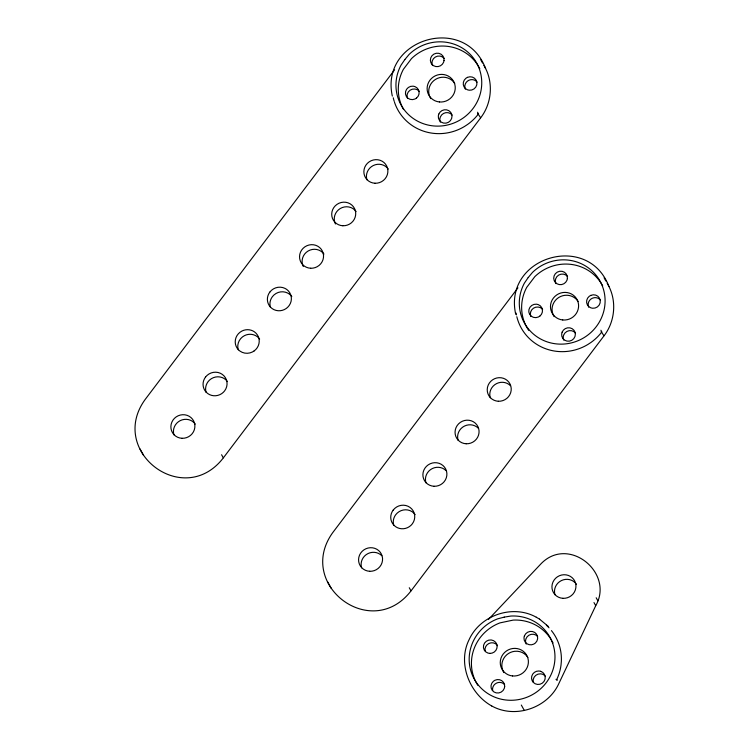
<?xml version="1.0" encoding="UTF-8"?>
<svg xmlns="http://www.w3.org/2000/svg" width="749" height="749" viewBox="0 0 749 749"><rect width="100%" height="100%" fill="white"/><g stroke="black" fill="none" stroke-linecap="round" stroke-linejoin="round"><path stroke-width="1.12" d="M394.592 69.844L145.025 399.666C107.781 451.301 183.608 509.226 223.305 457.939L480.624 117.874C492.102 103.09 493.731 81.332 483.826 65.313M517.943 287.85L332.706 532.661C295.471 584.417 371.307 642.183 410.986 590.942L603.975 335.889C615.453 321.106 617.082 299.347 607.177 283.328M488.451 619.442L541.246 563.538C568.884 535.413 614.536 573.125 595.689 605.791L558.885 683.481C547.819 708.02 515.04 719.227 491.503 705.83M536.471 617.335C512.943 603.937 480.165 615.135 469.099 639.683C457.321 663.146 469.464 693.555 491.672 705.933M539.495 619.114L548.174 626.286M536.303 617.232L539.673 619.217M477.806 113.558L480.615 117.743M601.157 331.573L603.956 335.758M497.542 645.694L497.055 644.973A6.919 6.694 -29 0 0 485.09 650.928M485.595 68.534C464.876 13.482 379.743 38.864 392.326 96.097M608.946 286.549C588.218 231.497 503.085 256.879 515.677 314.112M600.895 330.234L601.831 331.919A48.423 46.831 -29 0 1 590.98 342.443L587.806 344.521A48.423 46.831 -29 0 1 516.819 316.696M477.544 112.219L478.48 113.904A48.423 46.831 -29 0 1 467.629 124.428L464.455 126.506A48.423 46.831 -29 0 1 394.489 102.22M596.176 597.758L597.88 600.829M593.985 602.561L595.68 605.632M521.313 705.043L524.291 710.417M409.263 587.74L410.967 590.811M327.734 582.01L329.438 585.072M329.504 585.231L331.208 588.302M221.582 454.746L223.286 457.808M140.054 449.007L143.527 455.298M604.115 277.804L605.885 281.025M480.764 59.789L482.534 63.01M430.787 98.634A14.184 13.716 -29 0 1 430.741 84.197L432.023 82.399A14.184 13.716 -29 0 1 450.074 79.02L451.862 80.246A14.184 13.716 -29 0 1 454.737 83.439M465.335 89.14A6.919 6.694 -29 0 1 467.46 81.135L469.005 80.209A6.919 6.694 -29 0 1 477.094 82.062M173.937 434.832A12.106 11.712 -29 0 1 195.302 424.103M206.106 392.326A12.106 11.712 -29 0 1 207.024 383.319L208.035 381.728A12.106 11.712 -29 0 1 227.471 381.587M303.289 266.504A12.106 11.712 -29 0 1 308.045 251.055A12.106 11.712 -29 0 1 323.961 254.07M366.935 179.788A12.106 11.712 -29 0 1 388.3 169.049M270.436 307.305A12.106 11.712 -29 0 1 271.353 298.299L272.364 296.716A12.106 11.712 -29 0 1 287.616 293.028L289.198 293.983A12.106 11.712 -29 0 1 291.801 296.576M335.449 223.998A12.106 11.712 -29 0 1 340.205 208.55A12.106 11.712 -29 0 1 356.131 211.555M238.276 349.82A12.106 11.712 -29 0 1 244.539 335.608L246.299 334.887A12.106 11.712 -29 0 1 255.446 335.533L257.038 336.488A12.106 11.712 -29 0 1 259.631 339.082M403.589 109.541A43.227 41.813 -29 0 1 403.374 69.329L411.491 58.609A43.227 41.813 -29 0 1 479.819 68.786M394.208 101.349A48.423 46.831 -29 0 1 393.262 97.782M440.393 122.106A6.919 6.694 -29 0 1 439.906 118.66L440.365 116.947A6.919 6.694 -29 0 1 452.143 115.037M432.473 65.547A6.919 6.694 -29 0 1 444.232 58.478M407.531 98.512A6.919 6.694 -29 0 1 414.721 89.019L416.453 89.412A6.919 6.694 -29 0 1 419.281 91.444M530.882 316.527A6.919 6.694 -29 0 1 538.072 307.034L539.804 307.427A6.919 6.694 -29 0 1 542.632 309.459M516.417 314.898A48.423 46.831 -29 0 1 516.089 313.082M490.286 397.803A12.106 11.712 -29 0 1 510.453 385.669M458.116 440.309A12.106 11.712 -29 0 1 478.283 428.175M425.947 482.815A12.106 11.712 -29 0 1 446.123 470.681M393.787 525.33A12.106 11.712 -29 0 1 394.695 516.314L395.715 514.732A12.106 11.712 -29 0 1 415.152 514.591M361.617 567.836A12.106 11.712 -29 0 1 381.793 555.702M554.138 316.649A14.184 13.716 -29 0 1 554.082 302.212L555.374 300.415A14.184 13.716 -29 0 1 573.416 297.044L575.213 298.261A14.184 13.716 -29 0 1 578.088 301.454M588.686 307.156A6.919 6.694 -29 0 1 590.811 299.151L592.356 298.224A6.919 6.694 -29 0 1 600.436 300.087M528.682 330.346A43.227 41.813 -29 0 1 526.725 287.354L534.842 276.624A43.227 41.813 -29 0 1 602.664 285.837M563.744 340.121A6.919 6.694 -29 0 1 563.257 336.676L563.716 334.962A6.919 6.694 -29 0 1 575.494 333.052M555.824 283.562A6.919 6.694 -29 0 1 567.573 276.493M526.21 644.028A6.919 6.694 -29 0 1 525.555 640.61L525.929 638.878A6.919 6.694 -29 0 1 537.613 636.416M533.222 681.993A6.919 6.694 -29 0 1 540.497 673.828L542.248 674.147A6.919 6.694 -29 0 1 545.178 676.038M554.953 594.725A12.106 11.712 -29 0 1 576.458 584.257M477.778 685.269A43.227 41.813 -29 0 1 499.958 622.887L513.159 620.106A43.227 41.813 -29 0 1 551.461 640.058M552.013 641.004A43.227 41.813 -29 0 1 553.034 642.932M492.664 690.55A6.919 6.694 -29 0 1 494.949 684.127L496.447 683.125A6.919 6.694 -29 0 1 504.62 684.595M503.927 672.621A14.184 13.716 -29 0 1 502.233 668.679L501.877 666.544A14.184 13.716 -29 0 1 512.588 651.696L514.76 651.293A14.184 13.716 -29 0 1 527.886 657.453M551.442 630.602A48.423 46.831 -29 0 1 561.338 661.507L561.001 665.215A48.423 46.831 -29 0 1 556.75 679.493L557.172 680.261A3.455 0.524 25.4 0 0 555.964 679.324M546.386 625.237A48.423 46.831 -29 0 1 549.017 627.821M504.676 686.618L504.311 688.35A6.919 6.694 -29 0 1 493.956 691.954A6.919 6.694 -29 0 1 493.376 681.29L494.874 680.289A6.919 6.694 -29 0 1 504.676 686.618M524.356 636.041L523.982 637.774A6.919 6.694 -29 0 0 533.784 644.103L535.292 643.101A6.919 6.694 -29 0 0 534.711 632.437A6.919 6.694 -29 0 0 524.356 636.041M444.035 60.575L443.586 62.289A6.919 6.694 -29 0 1 431.808 64.199L430.9 62.71A6.919 6.694 -29 0 1 436.302 53.263A6.919 6.694 -29 0 1 444.035 60.575M438.792 114.101L438.334 115.823A6.919 6.694 -29 0 0 446.076 123.126A6.919 6.694 -29 0 0 451.478 113.689L450.57 112.191A6.919 6.694 -29 0 0 438.792 114.101M567.386 278.591L566.937 280.304A6.919 6.694 -29 0 1 555.159 282.223L554.251 280.725A6.919 6.694 -29 0 1 559.643 271.278A6.919 6.694 -29 0 1 567.386 278.591M562.143 332.116L561.684 333.839A6.919 6.694 -29 0 0 569.427 341.141A6.919 6.694 -29 0 0 574.829 331.704L573.921 330.206A6.919 6.694 -29 0 0 562.143 332.116M205.488 377.122L204.468 378.713A12.106 11.712 -29 0 0 223.371 392.279L224.625 390.866A12.106 11.712 -29 0 0 222.313 374.397A12.106 11.712 -29 0 0 205.488 377.122M269.818 292.11L268.797 293.692A12.106 11.712 -29 0 0 286.24 308.476L287.7 307.259A12.106 11.712 -29 0 0 286.642 289.376L285.06 288.421A12.106 11.712 -29 0 0 269.818 292.11M393.169 510.125L392.148 511.707A12.106 11.712 -29 0 0 411.051 525.274L412.306 523.86A12.106 11.712 -29 0 0 409.993 507.391A12.106 11.712 -29 0 0 393.169 510.125M404.834 59.564L401.043 65.116A43.227 41.813 -29 0 0 435.703 126.085A43.227 41.813 -29 0 0 479.21 68.58A43.227 41.813 -29 0 0 409.151 54.387L404.834 59.564M528.185 277.579L524.384 283.131A43.227 41.813 -29 0 0 559.054 344.1A43.227 41.813 -29 0 0 602.561 286.605A43.227 41.813 -29 0 0 532.502 272.402L528.185 277.579M416.491 98.1L414.946 99.027A6.919 6.694 -29 0 1 405.481 93.99A6.919 6.694 -29 0 1 413.148 86.172L414.88 86.575A6.919 6.694 -29 0 1 416.491 98.1M467.432 77.372L465.887 78.299A6.919 6.694 -29 0 0 467.498 89.824L469.23 90.217A6.919 6.694 -29 0 0 476.888 82.409A6.919 6.694 -29 0 0 467.432 77.372M254.07 350.981L252.45 351.964A12.106 11.712 -29 0 1 239.952 351.084L238.547 349.886A12.106 11.712 -29 0 1 241.993 331.011L243.743 330.29A12.106 11.712 -29 0 1 252.89 330.927L254.482 331.882A12.106 11.712 -29 0 1 254.07 350.981M539.842 316.115L538.297 317.042A6.919 6.694 -29 0 1 528.831 312.005A6.919 6.694 -29 0 1 536.49 304.188L538.231 304.59A6.919 6.694 -29 0 1 539.842 316.115M590.783 295.387L589.238 296.314A6.919 6.694 -29 0 0 590.849 307.839L592.581 308.242A6.919 6.694 -29 0 0 600.239 300.424A6.919 6.694 -29 0 0 590.783 295.387M504.246 617.12L497.701 618.824A43.227 41.813 -29 0 0 480.989 688.031A43.227 41.813 -29 0 0 551.732 673.108A43.227 41.813 -29 0 0 510.902 616.043L504.246 617.12M489.734 653.4L487.983 653.081A6.919 6.694 -29 0 1 484.603 643.007A6.919 6.694 -29 0 1 495.482 642.136L496.456 643.578A6.919 6.694 -29 0 1 489.734 653.4M540.675 671.31L538.924 670.992A6.919 6.694 -29 0 0 532.202 680.813L533.176 682.255A6.919 6.694 -29 0 0 544.055 681.384A6.919 6.694 -29 0 0 540.675 671.31M182.007 438.296A12.106 11.712 -29 0 0 193.701 421.069A12.106 11.712 -29 0 0 172.953 420.142A12.106 11.712 -29 0 0 182.007 438.296M439.401 101.958A14.184 13.716 -29 0 0 454.166 82.502A14.184 13.716 -29 0 0 429.992 80.134A14.184 13.716 -29 0 0 439.401 101.958M374.996 183.243A12.106 11.712 -29 0 0 386.69 166.016A12.106 11.712 -29 0 0 365.943 165.089A12.106 11.712 -29 0 0 374.996 183.243M310.666 268.254A12.106 11.712 -29 0 0 322.36 251.037A12.106 11.712 -29 0 0 301.613 250.11A12.106 11.712 -29 0 0 310.666 268.254M342.836 225.749A12.106 11.712 -29 0 0 354.53 208.522A12.106 11.712 -29 0 0 333.782 207.604A12.106 11.712 -29 0 0 342.836 225.749M466.187 443.764A12.106 11.712 -29 0 0 477.881 426.537A12.106 11.712 -29 0 0 457.124 425.619A12.106 11.712 -29 0 0 466.187 443.764M498.347 401.258A12.106 11.712 -29 0 0 510.041 384.031A12.106 11.712 -29 0 0 489.294 383.113A12.106 11.712 -29 0 0 498.347 401.258M369.688 571.29A12.106 11.712 -29 0 0 381.381 554.063A12.106 11.712 -29 0 0 360.634 553.146A12.106 11.712 -29 0 0 369.688 571.29M434.017 486.27A12.106 11.712 -29 0 0 445.711 469.052A12.106 11.712 -29 0 0 424.964 468.125A12.106 11.712 -29 0 0 434.017 486.27M562.752 319.973A14.184 13.716 -29 0 0 577.516 300.518A14.184 13.716 -29 0 0 553.342 298.149A14.184 13.716 -29 0 0 562.752 319.973M512.531 675.954A14.184 13.716 -29 0 0 527.315 656.508A14.184 13.716 -29 0 0 503.141 654.12A14.184 13.716 -29 0 0 512.531 675.954M562.911 598.32A12.106 11.712 -29 0 0 574.829 581.233A12.106 11.712 -29 0 0 554.101 580.044A12.106 11.712 -29 0 0 562.911 598.32"/></g></svg>
